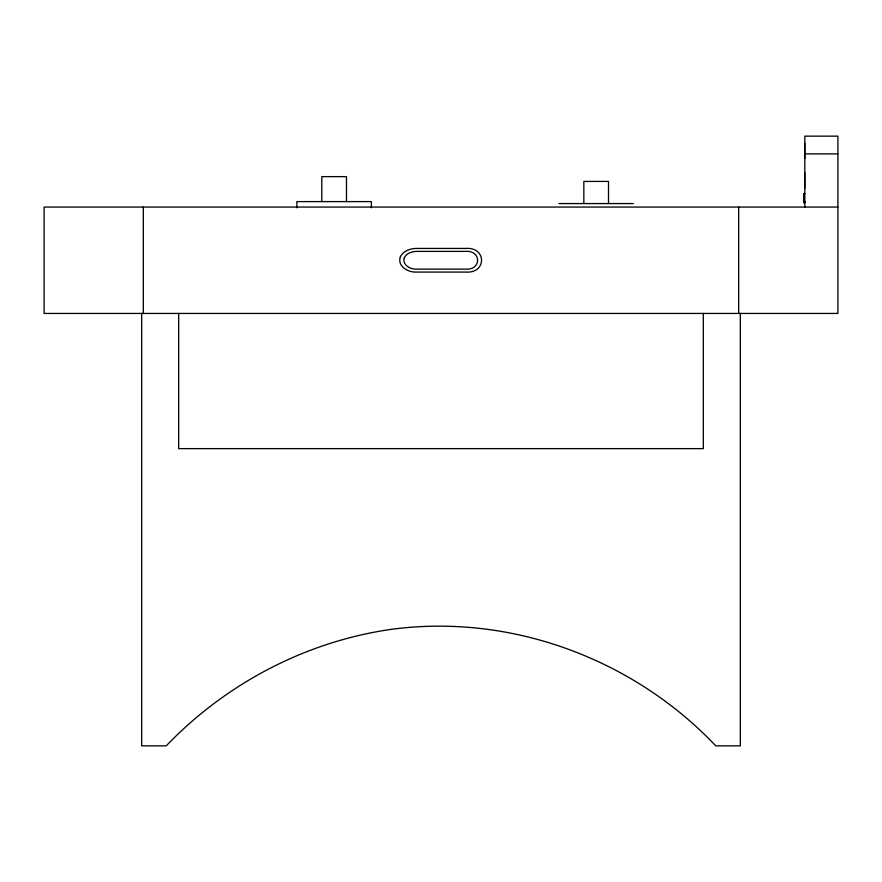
<?xml version="1.0" encoding="UTF-8"?>
<svg xmlns="http://www.w3.org/2000/svg" width="882" height="882" viewBox="0 0 882 882"><rect width="100%" height="100%" fill="white"/><g stroke="black" fill="none" stroke-linecap="round" stroke-linejoin="round"><path stroke-width="1.32" d="M390.175 629.516L390.241 629.505C509.972 613.001 632.912 658.457 715.776 745.852L740.329 745.852L740.329 313.441M390.241 629.505C305.128 641.887 225.682 683.892 166.224 745.852L141.671 745.852L141.671 313.441M804.825 153.876L837.9 153.876M804.825 193.566L803.877 193.599L803.877 201.813L804.825 201.746M803.877 201.603L804.825 201.603M803.789 202.562L804.825 202.551M804.825 202.75L803.789 202.75L803.789 193.797M558.923 203.566L633.441 203.566M837.9 207.061L44.1 207.061L44.1 313.441L837.9 313.441L837.9 136.148L804.825 136.148L804.825 207.061M804.726 143.071L804.726 158.407M804.726 172.685L804.726 188.483M738.675 207.061L738.675 313.441M703.307 313.441L703.307 448.629L178.693 448.629L178.693 313.441M608.514 203.566L608.514 181.427L583.84 181.427L583.84 203.566M371.388 207.843L371.388 201.603L296.881 201.603L296.881 207.843M346.472 201.603L346.472 176.632L321.798 176.632L321.798 201.603M143.325 207.061L143.325 313.441M400.219 257.191C397.363 266.408 408.267 272.461 416.194 272.075L465.806 272.075C486.798 273.652 486.798 246.861 465.806 248.437L416.194 248.437C409.932 248.537 402.887 251.083 400.219 257.191M404.243 257.963C402.093 264.986 410.483 269.462 416.469 269.12L465.531 269.12C481.572 270.454 481.572 250.058 465.531 251.392L416.469 251.392C411.707 251.447 406.293 253.299 404.243 257.963"/></g></svg>
